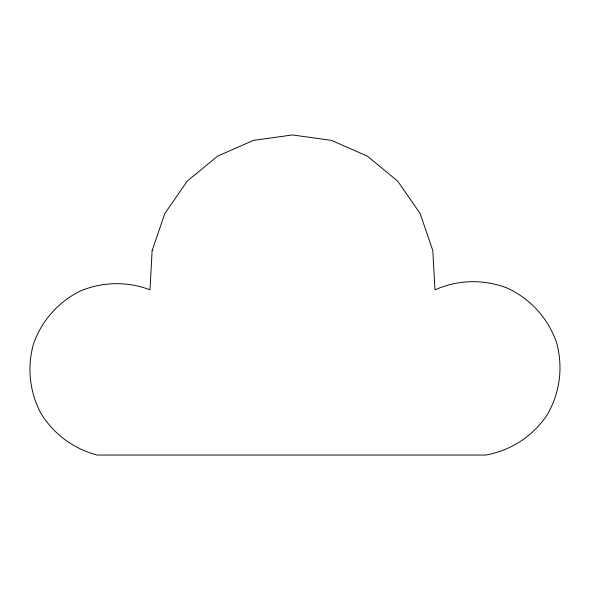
<?xml version="1.0" encoding="UTF-8"?>
<svg xmlns="http://www.w3.org/2000/svg" width="590" height="590" viewBox="0 0 590 590"><rect width="100%" height="100%" fill="white"/><g stroke="black" fill="none" stroke-linecap="round" stroke-linejoin="round"><path stroke-width="0.89" d="M152.132 250.595L149.993 289.83C127.337 281.187 102.269 281.666 79.96 291.165C58.277 302.014 41.676 320.798 33.586 343.66C26.911 366.965 29.522 391.908 40.894 413.317C53.55 434.004 73.691 448.938 97.151 455.045L485.887 455.045C511.183 450.332 532.534 436.408 547.041 415.161C559.947 392.903 563.295 367.636 556.628 342.783C548.147 318.489 531.155 299.491 507.953 288.363C483.999 278.967 458.519 279.483 434.963 289.83L432.817 250.595L420.08 213.425L397.697 181.13L367.378 156.144L331.396 140.354L292.478 134.955L253.553 140.354L217.577 156.144L187.251 181.13L164.876 213.425L152.132 250.595"/></g></svg>
